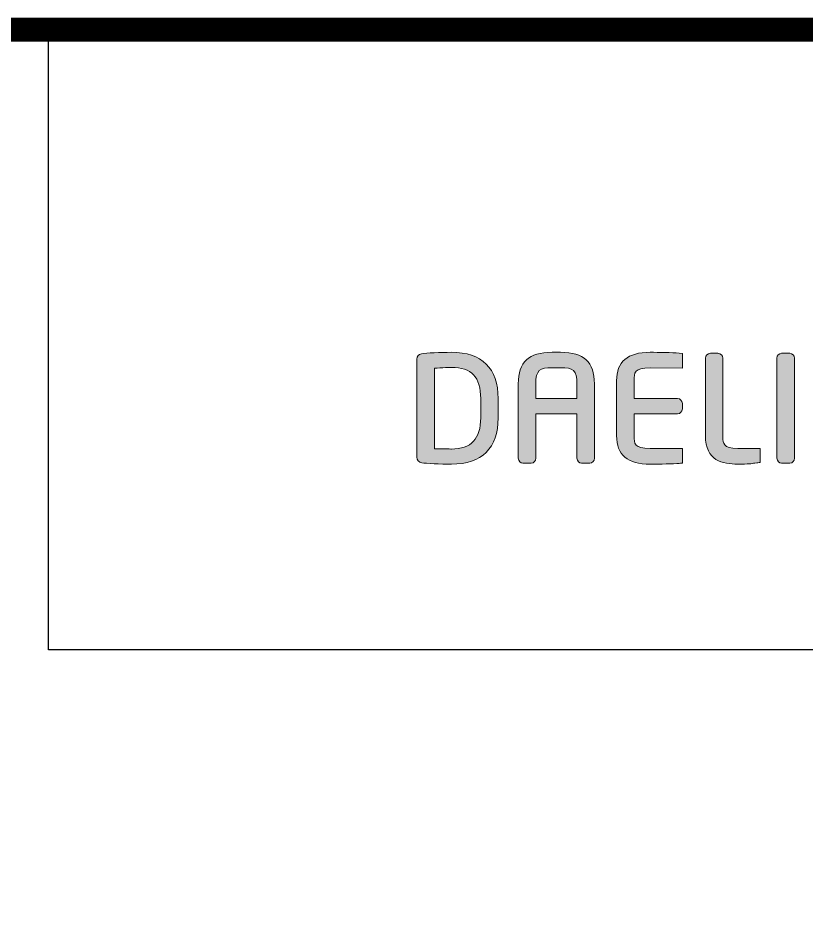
# Model space of a CAD drawing. Extents: x 16296660632 to 16296679688, y -37409620961 to -37409616551.
# Drawn here: x 16296678562.8 to 16296678612.6, y -37409617970.6 to -37409617914.3 of the extents above; entities that cross this region are included whole.
import ezdxf

# ---------------------------------------------------------------- set-up
doc = ezdxf.new("R2010")
doc.units = 0
doc.header["$LTSCALE"] = 10
doc.header["$MEASUREMENT"] = 0
doc.layers.get('0').update_dxf_attribs({"linetype": 'CONTINUOUS'})
doc.layers.add('레이어 1', color=7, linetype='CONTINUOUS', lineweight=0)

msp = doc.modelspace()

# ---------------------------------------------------------------- hatches: boundary and pattern name
at = {"layer": '레이어 1'}
h = msp.add_hatch(color=5, dxfattribs=at)
h.dxf.hatch_style = 2
edge = h.paths.add_edge_path()
edge.add_spline(control_points=[(16296678592.018351, -37409617939.582329), (16296678592.018351, -37409617940.908607), (16296678591.41324, -37409617941.553871), (16296678590.167801, -37409617941.553871), (16296678590.167801, -37409617941.553871), (16296678589.31571, -37409617941.538094), (16296678589.093651, -37409617941.534233), (16296678589.093651, -37409617941.534233), (16296678589.093651, -37409617936.448967), (16296678589.093651, -37409617936.448967), (16296678589.534981, -37409617936.405144), (16296678590.16218, -37409617936.397781), (16296678590.168409, -37409617936.397781), (16296678591.447611, -37409617936.397781), (16296678592.018351, -37409617937.005501), (16296678592.018351, -37409617938.367561), (16296678592.018351, -37409617938.367561), (16296678592.018351, -37409617939.582329), (16296678592.018351, -37409617939.582329)], knot_values=[0, 0, 0, 0, 1, 1, 1, 2, 2, 2, 3, 3, 3, 4, 4, 4, 5, 5, 5, 6, 6, 6, 6], degree=3, periodic=0)
edge = h.paths.add_edge_path()
edge.add_spline(control_points=[(16296678590.167801, -37409617935.442513), (16296678589.476431, -37409617935.442513), (16296678588.57954, -37409617935.484947), (16296678588.285419, -37409617935.53228), (16296678588.10149, -37409617935.563148), (16296678587.983561, -37409617935.700607), (16296678587.983561, -37409617935.882271), (16296678587.983561, -37409617935.882271), (16296678587.983561, -37409617942.068657), (16296678587.983561, -37409617942.068657), (16296678587.983561, -37409617942.259087), (16296678588.102619, -37409617942.393059), (16296678588.294359, -37409617942.419701), (16296678588.57254, -37409617942.465981), (16296678589.466511, -37409617942.508072), (16296678590.167801, -37409617942.508072), (16296678592.098301, -37409617942.508072), (16296678593.118271, -37409617941.496002), (16296678593.118271, -37409617939.582329), (16296678593.118271, -37409617939.582329), (16296678593.118271, -37409617938.367561), (16296678593.118271, -37409617938.367561), (16296678593.118271, -37409617936.453903), (16296678592.098301, -37409617935.442513), (16296678590.167801, -37409617935.442513)], knot_values=[0, 0, 0, 0, 1, 1, 1, 2, 2, 2, 3, 3, 3, 4, 4, 4, 5, 5, 5, 6, 6, 6, 7, 7, 7, 8, 8, 8, 8], degree=3, periodic=0)
h = msp.add_hatch(color=5, dxfattribs=at)
h.dxf.hatch_style = 2
edge = h.paths.add_edge_path()
edge.add_spline(control_points=[(16296678598.09709, -37409617938.360184), (16296678598.09709, -37409617938.360184), (16296678595.493959, -37409617938.360184), (16296678595.493959, -37409617938.360184), (16296678595.493959, -37409617938.26342), (16296678595.493959, -37409617937.431931), (16296678595.493959, -37409617937.431931), (16296678595.493959, -37409617936.563988), (16296678595.75197, -37409617936.41671), (16296678596.52603, -37409617936.41671), (16296678596.52603, -37409617936.41671), (16296678597.065809, -37409617936.41671), (16296678597.065809, -37409617936.41671), (16296678597.83942, -37409617936.41671), (16296678598.09709, -37409617936.563988), (16296678598.09709, -37409617937.431931), (16296678598.09709, -37409617937.431931), (16296678598.09709, -37409617938.26342), (16296678598.09709, -37409617938.360184)], knot_values=[0, 0, 0, 0, 1, 1, 1, 2, 2, 2, 3, 3, 3, 4, 4, 4, 5, 5, 5, 6, 6, 6, 6], degree=3, periodic=0)
edge = h.paths.add_edge_path()
edge.add_spline(control_points=[(16296678597.065809, -37409617935.442513), (16296678597.065809, -37409617935.442513), (16296678596.52603, -37409617935.442513), (16296678596.52603, -37409617935.442513), (16296678595.051411, -37409617935.442513), (16296678594.39395, -37409617936.05587), (16296678594.39395, -37409617937.431931), (16296678594.39395, -37409617937.431931), (16296678594.39395, -37409617942.139519), (16296678594.39395, -37409617942.139519), (16296678594.39395, -37409617942.305038), (16296678594.52845, -37409617942.44529), (16296678594.68721, -37409617942.44529), (16296678594.68721, -37409617942.44529), (16296678595.20219, -37409617942.44529), (16296678595.20219, -37409617942.44529), (16296678595.38472, -37409617942.44529), (16296678595.493959, -37409617942.290298), (16296678595.493959, -37409617942.139519), (16296678595.493959, -37409617942.139519), (16296678595.493959, -37409617939.434334), (16296678595.493959, -37409617939.328781), (16296678595.493959, -37409617939.328781), (16296678598.09709, -37409617939.328781), (16296678598.09709, -37409617939.328781), (16296678598.09709, -37409617939.434334), (16296678598.09709, -37409617942.139519), (16296678598.09709, -37409617942.139519), (16296678598.09709, -37409617942.308167), (16296678598.23008, -37409617942.44529), (16296678598.39394, -37409617942.44529), (16296678598.39394, -37409617942.44529), (16296678598.902611, -37409617942.44529), (16296678598.902611, -37409617942.44529), (16296678599.080931, -37409617942.44529), (16296678599.200939, -37409617942.287132), (16296678599.200939, -37409617942.139519), (16296678599.200939, -37409617942.139519), (16296678599.200939, -37409617937.431931), (16296678599.200939, -37409617937.431931), (16296678599.200939, -37409617936.05587), (16296678598.542191, -37409617935.442513), (16296678597.065809, -37409617935.442513)], knot_values=[0, 0, 0, 0, 1, 1, 1, 2, 2, 2, 3, 3, 3, 4, 4, 4, 5, 5, 5, 6, 6, 6, 7, 7, 7, 8, 8, 8, 9, 9, 9, 10, 10, 10, 11, 11, 11, 12, 12, 12, 13, 13, 13, 14, 14, 14, 14], degree=3, periodic=0)
h = msp.add_hatch(color=5, dxfattribs=at)
h.dxf.hatch_style = 2
edge = h.paths.add_edge_path()
edge.add_spline(control_points=[(16296678600.599911, -37409617937.241524), (16296678600.599911, -37409617937.241524), (16296678600.599911, -37409617940.706978), (16296678600.599911, -37409617940.706978), (16296678600.599911, -37409617941.919273), (16296678601.292339, -37409617942.508072), (16296678602.717159, -37409617942.508072), (16296678603.3461, -37409617942.508072), (16296678604.20212, -37409617942.496513), (16296678604.54439, -37409617942.464577), (16296678604.53948, -37409617942.464577), (16296678604.71036, -37409617942.448097), (16296678604.71036, -37409617942.448097), (16296678604.71036, -37409617942.448097), (16296678604.7598, -37409617942.443199), (16296678604.7598, -37409617942.443199), (16296678604.7598, -37409617942.443199), (16296678604.7598, -37409617941.515984), (16296678604.7598, -37409617941.515984), (16296678604.7598, -37409617941.515984), (16296678602.72497, -37409617941.515984), (16296678602.72497, -37409617941.515984), (16296678601.705521, -37409617941.515984), (16296678601.705521, -37409617941.228432), (16296678601.705521, -37409617940.706978), (16296678601.705521, -37409617940.706978), (16296678601.705521, -37409617939.42276), (16296678601.705521, -37409617939.322456), (16296678601.81028, -37409617939.322456), (16296678604.44076, -37409617939.322456), (16296678604.44076, -37409617939.322456), (16296678604.613041, -37409617939.322456), (16296678604.753389, -37409617939.185707), (16296678604.753389, -37409617939.01738), (16296678604.753389, -37409617939.01738), (16296678604.753389, -37409617938.673698), (16296678604.753389, -37409617938.673698), (16296678604.753389, -37409617938.504333), (16296678604.613041, -37409617938.36721), (16296678604.44076, -37409617938.36721), (16296678604.44076, -37409617938.36721), (16296678601.81028, -37409617938.36721), (16296678601.705521, -37409617938.36721), (16296678601.705521, -37409617938.267616), (16296678601.705521, -37409617937.241524), (16296678601.705521, -37409617937.241524), (16296678601.705521, -37409617936.720749), (16296678601.705521, -37409617936.433891), (16296678602.72497, -37409617936.433891), (16296678602.72497, -37409617936.433891), (16296678604.75901, -37409617936.441963), (16296678604.75901, -37409617936.441963), (16296678604.75901, -37409617936.441963), (16296678604.75901, -37409617935.520363), (16296678604.75901, -37409617935.520363), (16296678604.75901, -37409617935.520363), (16296678604.543249, -37409617935.497223), (16296678604.543249, -37409617935.497223), (16296678604.14303, -37409617935.461098), (16296678603.225479, -37409617935.442513), (16296678602.717159, -37409617935.442513), (16296678601.292339, -37409617935.442513), (16296678600.599911, -37409617936.030602), (16296678600.599911, -37409617937.241524)], knot_values=[0, 0, 0, 0, 1, 1, 1, 2, 2, 2, 3, 3, 3, 4, 4, 4, 5, 5, 5, 6, 6, 6, 7, 7, 7, 8, 8, 8, 9, 9, 9, 10, 10, 10, 11, 11, 11, 12, 12, 12, 13, 13, 13, 14, 14, 14, 15, 15, 15, 16, 16, 16, 17, 17, 17, 18, 18, 18, 19, 19, 19, 20, 20, 20, 21, 21, 21, 21], degree=3, periodic=0)
h = msp.add_hatch(color=5, dxfattribs=at)
h.dxf.hatch_style = 2
edge = h.paths.add_edge_path()
edge.add_spline(control_points=[(16296678606.52635, -37409617935.505302), (16296678606.3561, -37409617935.505302), (16296678606.211809, -37409617935.64592), (16296678606.211809, -37409617935.812828), (16296678606.211809, -37409617935.812828), (16296678606.211809, -37409617940.706978), (16296678606.211809, -37409617940.706978), (16296678606.211809, -37409617942.302917), (16296678607.30102, -37409617942.508072), (16296678608.24926, -37409617942.508072), (16296678608.945021, -37409617942.508072), (16296678609.12352, -37409617942.4786), (16296678609.329531, -37409617942.444237), (16296678609.329531, -37409617942.444237), (16296678609.449659, -37409617942.425323), (16296678609.449659, -37409617942.425323), (16296678609.447901, -37409617942.426018), (16296678609.60869, -37409617942.406029), (16296678609.60869, -37409617942.406029), (16296678609.60869, -37409617942.406029), (16296678609.656389, -37409617942.399712), (16296678609.656389, -37409617942.399712), (16296678609.656389, -37409617942.399712), (16296678609.656389, -37409617941.515984), (16296678609.656389, -37409617941.515984), (16296678609.656389, -37409617941.515984), (16296678608.259781, -37409617941.515984), (16296678608.259781, -37409617941.515984), (16296678607.315041, -37409617941.515984), (16296678607.315041, -37409617941.159348), (16296678607.315041, -37409617940.813232), (16296678607.315041, -37409617940.813232), (16296678607.315041, -37409617935.812828), (16296678607.315041, -37409617935.812828), (16296678607.315041, -37409617935.64592), (16296678607.171961, -37409617935.505302), (16296678607.00223, -37409617935.505302), (16296678607.00223, -37409617935.505302), (16296678606.52635, -37409617935.505302), (16296678606.52635, -37409617935.505302)], knot_values=[0, 0, 0, 0, 1, 1, 1, 2, 2, 2, 3, 3, 3, 4, 4, 4, 5, 5, 5, 6, 6, 6, 7, 7, 7, 8, 8, 8, 9, 9, 9, 10, 10, 10, 11, 11, 11, 12, 12, 12, 13, 13, 13, 13], degree=3, periodic=0)
h = msp.add_hatch(color=5, dxfattribs=at)
h.dxf.hatch_style = 2
edge = h.paths.add_edge_path()
edge.add_spline(control_points=[(16296678611.021761, -37409617935.505302), (16296678610.838011, -37409617935.505302), (16296678610.728251, -37409617935.657143), (16296678610.728251, -37409617935.803726), (16296678610.728251, -37409617935.803726), (16296678610.728251, -37409617942.139519), (16296678610.728251, -37409617942.139519), (16296678610.728251, -37409617942.308167), (16296678610.860109, -37409617942.44529), (16296678611.021761, -37409617942.44529), (16296678611.021761, -37409617942.44529), (16296678611.53586, -37409617942.44529), (16296678611.53586, -37409617942.44529), (16296678611.71998, -37409617942.44529), (16296678611.82991, -37409617942.290298), (16296678611.82991, -37409617942.139519), (16296678611.82991, -37409617942.139519), (16296678611.82991, -37409617935.803726), (16296678611.82991, -37409617935.803726), (16296678611.82991, -37409617935.636436), (16296678611.70105, -37409617935.505302), (16296678611.53586, -37409617935.505302), (16296678611.53586, -37409617935.505302), (16296678611.021761, -37409617935.505302), (16296678611.021761, -37409617935.505302)], knot_values=[0, 0, 0, 0, 1, 1, 1, 2, 2, 2, 3, 3, 3, 4, 4, 4, 5, 5, 5, 6, 6, 6, 7, 7, 7, 8, 8, 8, 8], degree=3, periodic=0)

# ---------------------------------------------------------------- linework, layer by layer
at = {"color": 5, "ltscale": 0.5}
msp.add_line((16296678564.731569, -37409617954.245888), (16296678564.731569, -37409617915.058647), dxfattribs=at)
at = {"color": 5, "ltscale": 40}
msp.add_line((16296678668.77467, -37409617954.245888), (16296678564.731569, -37409617954.245888), dxfattribs=at)
at = {"color": 5, "linetype": 'ByBlock', "lineweight": 200, "const_width": 1.5}
msp.add_lwpolyline([(16296678038.774549, -37409618360.558739), (16296678668.774549, -37409618360.558739), (16296678668.774549, -37409617915.058739), (16296678038.774549, -37409617915.058739)], close=True, dxfattribs=at)
at = {"layer": '레이어 1', "color": 5}
for points, knots in [([(16296678590.167801, -37409617935.442513), (16296678589.476431, -37409617935.442513), (16296678588.57954, -37409617935.484947), (16296678588.285419, -37409617935.53228), (16296678588.10149, -37409617935.563148), (16296678587.983561, -37409617935.700607), (16296678587.983561, -37409617935.882271), (16296678587.983561, -37409617935.882271), (16296678587.983561, -37409617942.068657), (16296678587.983561, -37409617942.068657), (16296678587.983561, -37409617942.259087), (16296678588.102619, -37409617942.393059), (16296678588.294359, -37409617942.419701), (16296678588.57254, -37409617942.465981), (16296678589.466511, -37409617942.508072), (16296678590.167801, -37409617942.508072), (16296678592.098301, -37409617942.508072), (16296678593.118271, -37409617941.496002), (16296678593.118271, -37409617939.582329), (16296678593.118271, -37409617939.582329), (16296678593.118271, -37409617938.367561), (16296678593.118271, -37409617938.367561), (16296678593.118271, -37409617936.453903), (16296678592.098301, -37409617935.442513), (16296678590.167801, -37409617935.442513)], [0, 0, 0, 0, 1, 1, 1, 2, 2, 2, 3, 3, 3, 4, 4, 4, 5, 5, 5, 6, 6, 6, 7, 7, 7, 8, 8, 8, 8]), ([(16296678597.065809, -37409617935.442513), (16296678597.065809, -37409617935.442513), (16296678596.52603, -37409617935.442513), (16296678596.52603, -37409617935.442513), (16296678595.051411, -37409617935.442513), (16296678594.39395, -37409617936.05587), (16296678594.39395, -37409617937.431931), (16296678594.39395, -37409617937.431931), (16296678594.39395, -37409617942.139519), (16296678594.39395, -37409617942.139519), (16296678594.39395, -37409617942.305038), (16296678594.52845, -37409617942.44529), (16296678594.68721, -37409617942.44529), (16296678594.68721, -37409617942.44529), (16296678595.20219, -37409617942.44529), (16296678595.20219, -37409617942.44529), (16296678595.38472, -37409617942.44529), (16296678595.493959, -37409617942.290298), (16296678595.493959, -37409617942.139519), (16296678595.493959, -37409617942.139519), (16296678595.493959, -37409617939.434334), (16296678595.493959, -37409617939.328781), (16296678595.493959, -37409617939.328781), (16296678598.09709, -37409617939.328781), (16296678598.09709, -37409617939.328781), (16296678598.09709, -37409617939.434334), (16296678598.09709, -37409617942.139519), (16296678598.09709, -37409617942.139519), (16296678598.09709, -37409617942.308167), (16296678598.23008, -37409617942.44529), (16296678598.39394, -37409617942.44529), (16296678598.39394, -37409617942.44529), (16296678598.902611, -37409617942.44529), (16296678598.902611, -37409617942.44529), (16296678599.080931, -37409617942.44529), (16296678599.200939, -37409617942.287132), (16296678599.200939, -37409617942.139519), (16296678599.200939, -37409617942.139519), (16296678599.200939, -37409617937.431931), (16296678599.200939, -37409617937.431931), (16296678599.200939, -37409617936.05587), (16296678598.542191, -37409617935.442513), (16296678597.065809, -37409617935.442513)], [0, 0, 0, 0, 1, 1, 1, 2, 2, 2, 3, 3, 3, 4, 4, 4, 5, 5, 5, 6, 6, 6, 7, 7, 7, 8, 8, 8, 9, 9, 9, 10, 10, 10, 11, 11, 11, 12, 12, 12, 13, 13, 13, 14, 14, 14, 14]), ([(16296678600.599911, -37409617937.241524), (16296678600.599911, -37409617937.241524), (16296678600.599911, -37409617940.706978), (16296678600.599911, -37409617940.706978), (16296678600.599911, -37409617941.919273), (16296678601.292339, -37409617942.508072), (16296678602.717159, -37409617942.508072), (16296678603.3461, -37409617942.508072), (16296678604.20212, -37409617942.496513), (16296678604.54439, -37409617942.464577), (16296678604.53948, -37409617942.464577), (16296678604.71036, -37409617942.448097), (16296678604.71036, -37409617942.448097), (16296678604.71036, -37409617942.448097), (16296678604.7598, -37409617942.443199), (16296678604.7598, -37409617942.443199), (16296678604.7598, -37409617942.443199), (16296678604.7598, -37409617941.515984), (16296678604.7598, -37409617941.515984), (16296678604.7598, -37409617941.515984), (16296678602.72497, -37409617941.515984), (16296678602.72497, -37409617941.515984), (16296678601.705521, -37409617941.515984), (16296678601.705521, -37409617941.228432), (16296678601.705521, -37409617940.706978), (16296678601.705521, -37409617940.706978), (16296678601.705521, -37409617939.42276), (16296678601.705521, -37409617939.322456), (16296678601.81028, -37409617939.322456), (16296678604.44076, -37409617939.322456), (16296678604.44076, -37409617939.322456), (16296678604.613041, -37409617939.322456), (16296678604.753389, -37409617939.185707), (16296678604.753389, -37409617939.01738), (16296678604.753389, -37409617939.01738), (16296678604.753389, -37409617938.673698), (16296678604.753389, -37409617938.673698), (16296678604.753389, -37409617938.504333), (16296678604.613041, -37409617938.36721), (16296678604.44076, -37409617938.36721), (16296678604.44076, -37409617938.36721), (16296678601.81028, -37409617938.36721), (16296678601.705521, -37409617938.36721), (16296678601.705521, -37409617938.267616), (16296678601.705521, -37409617937.241524), (16296678601.705521, -37409617937.241524), (16296678601.705521, -37409617936.720749), (16296678601.705521, -37409617936.433891), (16296678602.72497, -37409617936.433891), (16296678602.72497, -37409617936.433891), (16296678604.75901, -37409617936.441963), (16296678604.75901, -37409617936.441963), (16296678604.75901, -37409617936.441963), (16296678604.75901, -37409617935.520363), (16296678604.75901, -37409617935.520363), (16296678604.75901, -37409617935.520363), (16296678604.543249, -37409617935.497223), (16296678604.543249, -37409617935.497223), (16296678604.14303, -37409617935.461098), (16296678603.225479, -37409617935.442513), (16296678602.717159, -37409617935.442513), (16296678601.292339, -37409617935.442513), (16296678600.599911, -37409617936.030602), (16296678600.599911, -37409617937.241524)], [0, 0, 0, 0, 1, 1, 1, 2, 2, 2, 3, 3, 3, 4, 4, 4, 5, 5, 5, 6, 6, 6, 7, 7, 7, 8, 8, 8, 9, 9, 9, 10, 10, 10, 11, 11, 11, 12, 12, 12, 13, 13, 13, 14, 14, 14, 15, 15, 15, 16, 16, 16, 17, 17, 17, 18, 18, 18, 19, 19, 19, 20, 20, 20, 21, 21, 21, 21]), ([(16296678606.52635, -37409617935.505302), (16296678606.3561, -37409617935.505302), (16296678606.211809, -37409617935.64592), (16296678606.211809, -37409617935.812828), (16296678606.211809, -37409617935.812828), (16296678606.211809, -37409617940.706978), (16296678606.211809, -37409617940.706978), (16296678606.211809, -37409617942.302917), (16296678607.30102, -37409617942.508072), (16296678608.24926, -37409617942.508072), (16296678608.945021, -37409617942.508072), (16296678609.12352, -37409617942.4786), (16296678609.329531, -37409617942.444237), (16296678609.329531, -37409617942.444237), (16296678609.449659, -37409617942.425323), (16296678609.449659, -37409617942.425323), (16296678609.447901, -37409617942.426018), (16296678609.60869, -37409617942.406029), (16296678609.60869, -37409617942.406029), (16296678609.60869, -37409617942.406029), (16296678609.656389, -37409617942.399712), (16296678609.656389, -37409617942.399712), (16296678609.656389, -37409617942.399712), (16296678609.656389, -37409617941.515984), (16296678609.656389, -37409617941.515984), (16296678609.656389, -37409617941.515984), (16296678608.259781, -37409617941.515984), (16296678608.259781, -37409617941.515984), (16296678607.315041, -37409617941.515984), (16296678607.315041, -37409617941.159348), (16296678607.315041, -37409617940.813232), (16296678607.315041, -37409617940.813232), (16296678607.315041, -37409617935.812828), (16296678607.315041, -37409617935.812828), (16296678607.315041, -37409617935.64592), (16296678607.171961, -37409617935.505302), (16296678607.00223, -37409617935.505302), (16296678607.00223, -37409617935.505302), (16296678606.52635, -37409617935.505302), (16296678606.52635, -37409617935.505302)], [0, 0, 0, 0, 1, 1, 1, 2, 2, 2, 3, 3, 3, 4, 4, 4, 5, 5, 5, 6, 6, 6, 7, 7, 7, 8, 8, 8, 9, 9, 9, 10, 10, 10, 11, 11, 11, 12, 12, 12, 13, 13, 13, 13]), ([(16296678611.021761, -37409617935.505302), (16296678610.838011, -37409617935.505302), (16296678610.728251, -37409617935.657143), (16296678610.728251, -37409617935.803726), (16296678610.728251, -37409617935.803726), (16296678610.728251, -37409617942.139519), (16296678610.728251, -37409617942.139519), (16296678610.728251, -37409617942.308167), (16296678610.860109, -37409617942.44529), (16296678611.021761, -37409617942.44529), (16296678611.021761, -37409617942.44529), (16296678611.53586, -37409617942.44529), (16296678611.53586, -37409617942.44529), (16296678611.71998, -37409617942.44529), (16296678611.82991, -37409617942.290298), (16296678611.82991, -37409617942.139519), (16296678611.82991, -37409617942.139519), (16296678611.82991, -37409617935.803726), (16296678611.82991, -37409617935.803726), (16296678611.82991, -37409617935.636436), (16296678611.70105, -37409617935.505302), (16296678611.53586, -37409617935.505302), (16296678611.53586, -37409617935.505302), (16296678611.021761, -37409617935.505302), (16296678611.021761, -37409617935.505302)], [0, 0, 0, 0, 1, 1, 1, 2, 2, 2, 3, 3, 3, 4, 4, 4, 5, 5, 5, 6, 6, 6, 7, 7, 7, 8, 8, 8, 8]), ([(16296678592.018351, -37409617939.582329), (16296678592.018351, -37409617940.908607), (16296678591.41324, -37409617941.553871), (16296678590.167801, -37409617941.553871), (16296678590.167801, -37409617941.553871), (16296678589.31571, -37409617941.538094), (16296678589.093651, -37409617941.534233), (16296678589.093651, -37409617941.534233), (16296678589.093651, -37409617936.448967), (16296678589.093651, -37409617936.448967), (16296678589.534981, -37409617936.405144), (16296678590.16218, -37409617936.397781), (16296678590.168409, -37409617936.397781), (16296678591.447611, -37409617936.397781), (16296678592.018351, -37409617937.005501), (16296678592.018351, -37409617938.367561), (16296678592.018351, -37409617938.367561), (16296678592.018351, -37409617939.582329), (16296678592.018351, -37409617939.582329)], [0, 0, 0, 0, 1, 1, 1, 2, 2, 2, 3, 3, 3, 4, 4, 4, 5, 5, 5, 6, 6, 6, 6]), ([(16296678598.09709, -37409617938.360184), (16296678598.09709, -37409617938.360184), (16296678595.493959, -37409617938.360184), (16296678595.493959, -37409617938.360184), (16296678595.493959, -37409617938.26342), (16296678595.493959, -37409617937.431931), (16296678595.493959, -37409617937.431931), (16296678595.493959, -37409617936.563988), (16296678595.75197, -37409617936.41671), (16296678596.52603, -37409617936.41671), (16296678596.52603, -37409617936.41671), (16296678597.065809, -37409617936.41671), (16296678597.065809, -37409617936.41671), (16296678597.83942, -37409617936.41671), (16296678598.09709, -37409617936.563988), (16296678598.09709, -37409617937.431931), (16296678598.09709, -37409617937.431931), (16296678598.09709, -37409617938.26342), (16296678598.09709, -37409617938.360184)], [0, 0, 0, 0, 1, 1, 1, 2, 2, 2, 3, 3, 3, 4, 4, 4, 5, 5, 5, 6, 6, 6, 6])]:
    msp.add_open_spline(points, degree=3, knots=knots, dxfattribs=at)

doc.saveas('drawing.dxf')
